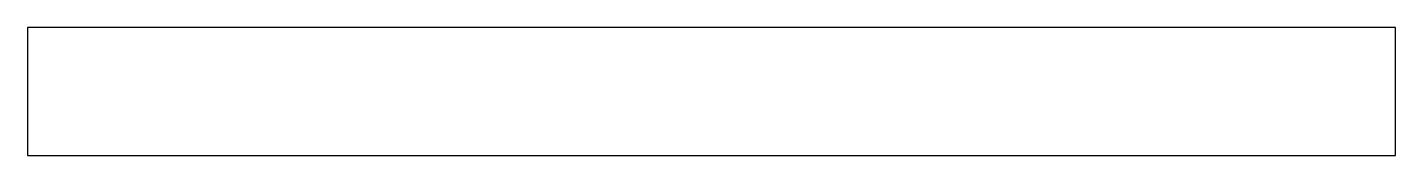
# Model space of a CAD drawing. Extents: x -27.2 to 23.6, y 12.4 to 17.1.
import ezdxf

# ---------------------------------------------------------------- set-up
doc = ezdxf.new("R2010")
doc.units = 0
doc.layers.get('0').update_dxf_attribs({"linetype": 'CONTINUOUS'})

msp = doc.modelspace()

# ---------------------------------------------------------------- linework, layer by layer
for p, q in [((23.64, 17.148), (-27.16, 17.148)), ((-27.16, 17.148), (-27.16, 12.388)), ((23.64, 12.388), (23.64, 17.148)), ((-27.16, 12.388), (23.64, 12.388))]:
    msp.add_line(p, q)

doc.saveas('drawing.dxf')
